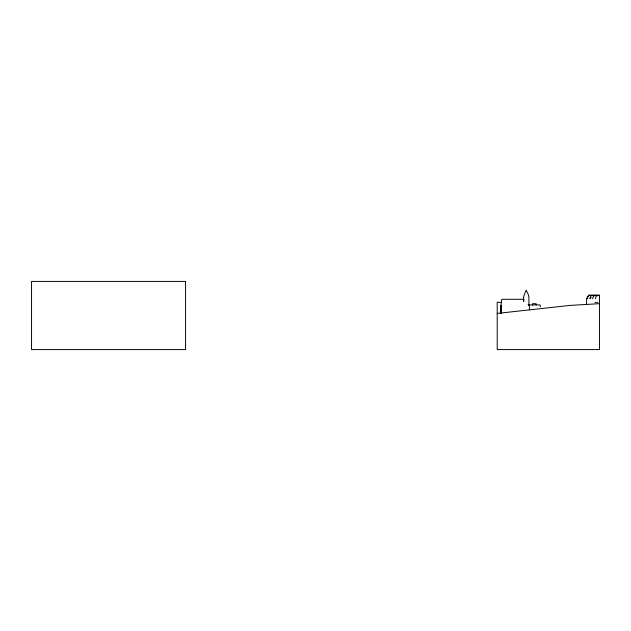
<?xml version="1.0" encoding="UTF-8"?>
<svg xmlns="http://www.w3.org/2000/svg" width="631" height="631" viewBox="0 0 631 631"><rect width="100%" height="100%" fill="white"/><g stroke="black" fill="none" stroke-linecap="round" stroke-linejoin="round"><path stroke-width="0.95" d="M501.188 303.842L500.943 313.52M501.188 303.243L501.811 299.291L524.022 299.291L523.659 301.579C522.705 296.846 524.74 293.691 526.278 290.134C527.122 292.705 528.683 294.22 528.896 297.233L528.896 305.396M587.13 298.66L588.407 295.655L590.356 295.655M592.541 298.66L593.818 295.655L595.774 295.655M595.246 298.66L596.532 295.655L598.48 295.655M591.129 297.453L589.835 298.66L591.113 295.655L593.069 295.655M497.212 313.418L570.345 305.38L599.45 303.685M595.057 302.565L597.809 302.565M528.163 304.899L539.899 304.899L540.554 306.808M501.424 305.396L500.888 305.396L500.888 313.52M501.558 302.549L497.212 302.186L497.212 349.574L599.45 349.574L599.45 295.048L588.928 295.048L586.585 298.66L586.585 304.071M528.218 304.363L529.409 305.396L529.409 309.908M536.145 304.899L536.145 303.692L532.619 303.692L532.619 305.483M501.188 305.396L501.188 313.52M185.569 281.426L31.55 281.426L31.55 349.574L185.569 349.574L185.569 281.426"/></g></svg>
